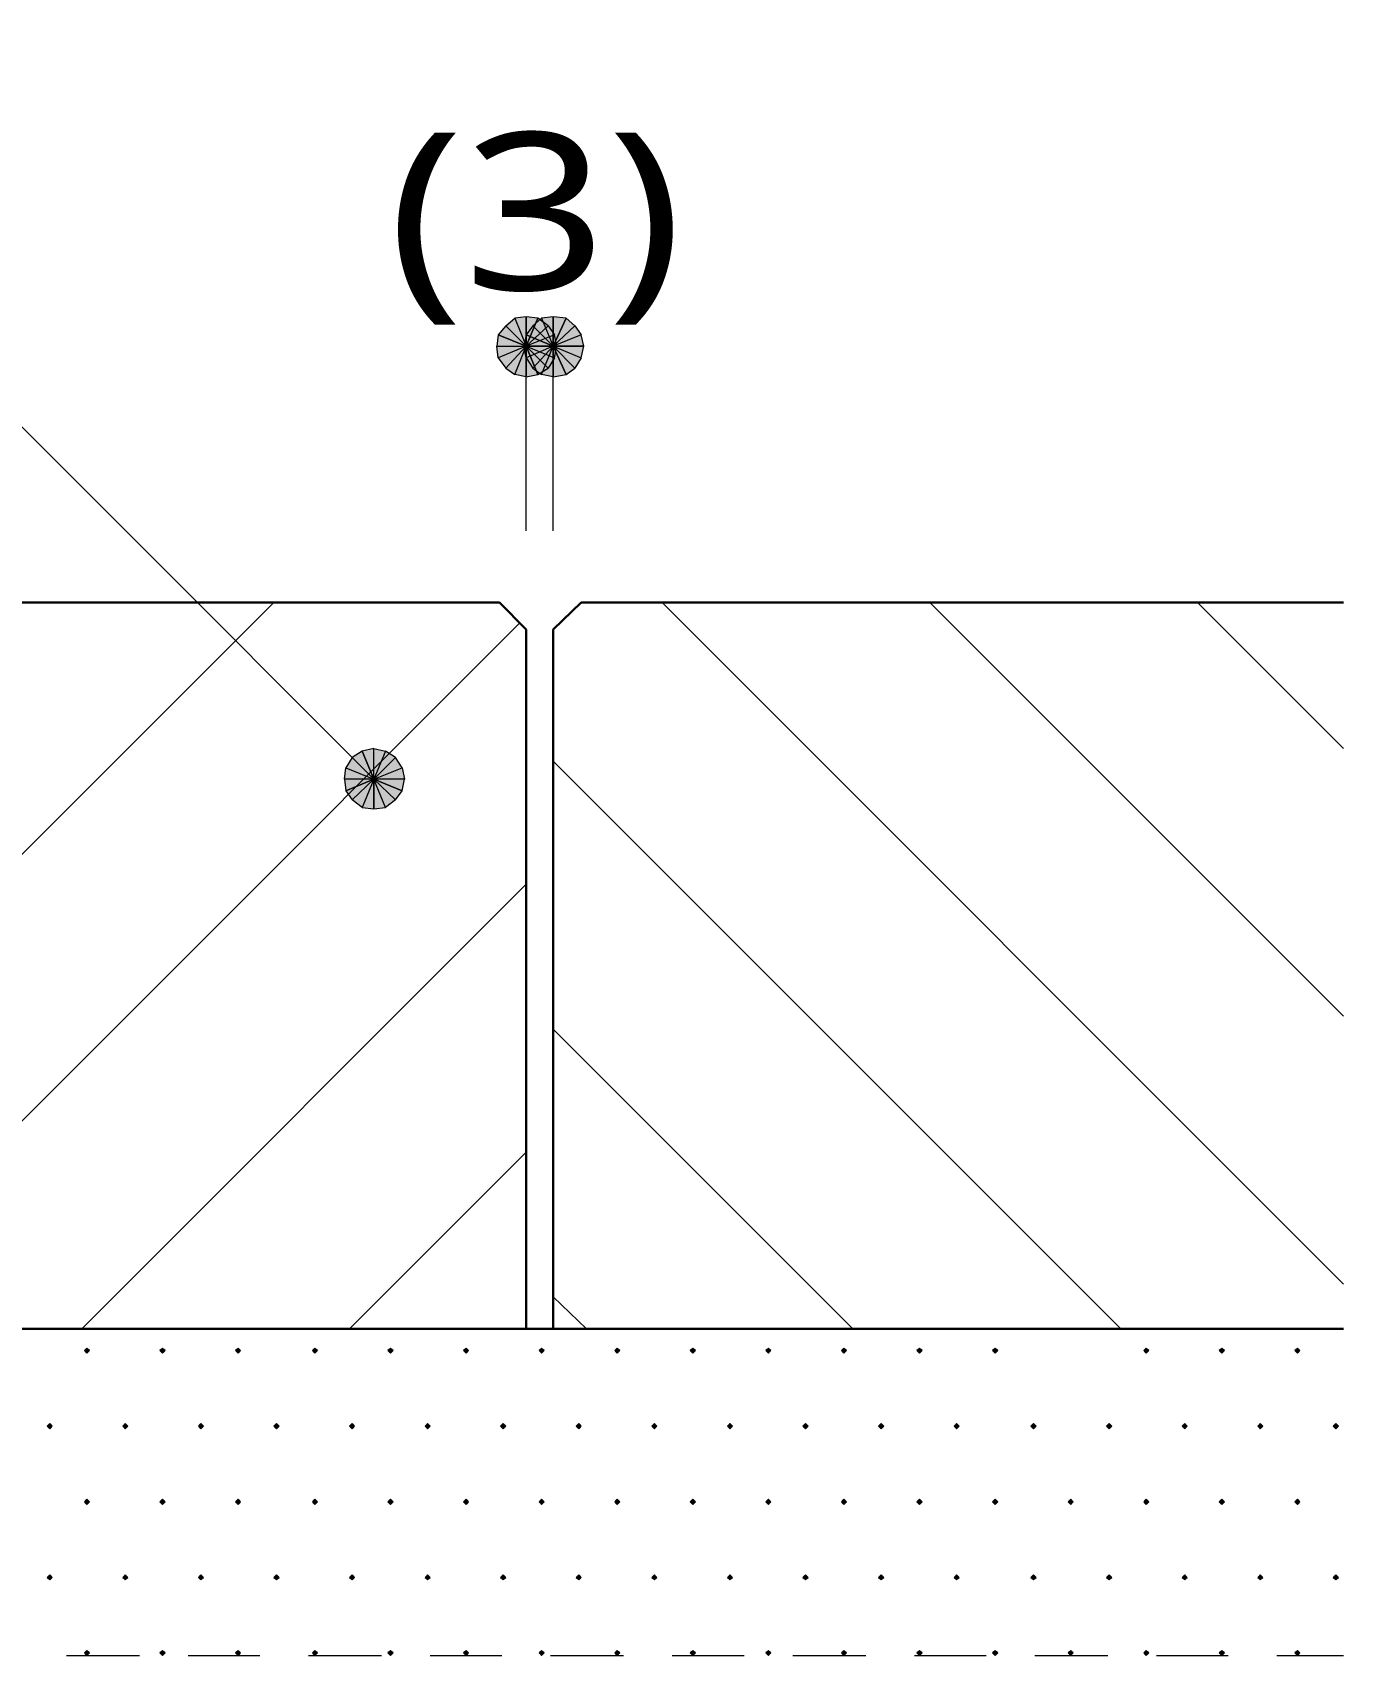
# Model space of a CAD drawing. Header units: millimetres. Extents: x 0 to 420, y 0 to 297.
# Drawn here: x 183.02 to 204.68, y 222.44 to 249.26 of the extents above; entities that cross this region are included whole.
import ezdxf
from ezdxf.enums import TextEntityAlignment as Align

# ---------------------------------------------------------------- set-up
doc = ezdxf.new("R2010")
doc.units = ezdxf.units.MM
doc.styles.add('kst32b', font='NotoSansJP-Variable.ttf')

msp = doc.modelspace()

# ---------------------------------------------------------------- hatches: boundary and pattern name
h = msp.add_hatch(color=7)
h.paths.add_polyline_path([(191.177, 244.56), (190.987, 244.538), (191.177, 244.073), (191.177, 244.56)])
h.paths.add_polyline_path([(190.987, 244.538), (191.177, 244.073), (190.839, 244.412), (190.987, 244.538)])
h.paths.add_polyline_path([(191.177, 244.073), (190.839, 244.412), (190.712, 244.263), (191.177, 244.073)])
h = msp.add_hatch(color=7)
h.paths.add_polyline_path([(191.622, 244.56), (191.431, 244.538), (191.622, 244.073), (191.622, 244.56)])
h.paths.add_polyline_path([(191.431, 244.538), (191.622, 244.073), (191.283, 244.412), (191.431, 244.538)])
h.paths.add_polyline_path([(191.622, 244.073), (191.283, 244.412), (191.177, 244.263), (191.622, 244.073)])
for points in [[(191.368, 244.538), (191.177, 244.56), (191.177, 244.073), (191.368, 244.538)], [(191.834, 244.538), (191.622, 244.56), (191.622, 244.073), (191.834, 244.538)], [(188.468, 237.384), (188.299, 237.278), (188.659, 236.918), (188.468, 237.384)], [(183.917, 227.521), (183.896, 227.499), (183.875, 227.478), (183.896, 227.457), (183.917, 227.436), (183.938, 227.457), (183.96, 227.478), (183.938, 227.499), (183.917, 227.521)], [(185.166, 227.521), (185.145, 227.499), (185.124, 227.478), (185.145, 227.457), (185.166, 227.436), (185.187, 227.457), (185.208, 227.478), (185.187, 227.499), (185.166, 227.521)], [(186.415, 227.521), (186.394, 227.499), (186.372, 227.478), (186.394, 227.457), (186.415, 227.436), (186.436, 227.457), (186.457, 227.478), (186.436, 227.499), (186.415, 227.521)], [(187.685, 227.521), (187.664, 227.499), (187.643, 227.478), (187.664, 227.457), (187.685, 227.436), (187.706, 227.457), (187.727, 227.478), (187.706, 227.499), (187.685, 227.521)], [(188.934, 227.521), (188.912, 227.499), (188.891, 227.478), (188.912, 227.457), (188.934, 227.436), (188.955, 227.457), (188.976, 227.478), (188.955, 227.499), (188.934, 227.521)], [(190.183, 227.521), (190.161, 227.499), (190.14, 227.478), (190.161, 227.457), (190.183, 227.436), (190.204, 227.457), (190.225, 227.478), (190.204, 227.499), (190.183, 227.521)], [(191.431, 227.521), (191.41, 227.499), (191.389, 227.478), (191.41, 227.457), (191.431, 227.436), (191.453, 227.457), (191.474, 227.478), (191.453, 227.499), (191.431, 227.521)], [(192.68, 227.521), (192.659, 227.499), (192.638, 227.478), (192.659, 227.457), (192.68, 227.436), (192.701, 227.457), (192.722, 227.478), (192.701, 227.499), (192.68, 227.521)], [(193.929, 227.521), (193.908, 227.499), (193.887, 227.478), (193.908, 227.457), (193.929, 227.436), (193.95, 227.457), (193.971, 227.478), (193.95, 227.499), (193.929, 227.521)], [(195.178, 227.521), (195.157, 227.499), (195.136, 227.478), (195.157, 227.457), (195.178, 227.436), (195.199, 227.457), (195.22, 227.478), (195.199, 227.499), (195.178, 227.521)], [(196.427, 227.521), (196.405, 227.499), (196.384, 227.478), (196.405, 227.457), (196.427, 227.436), (196.448, 227.457), (196.469, 227.478), (196.448, 227.499), (196.427, 227.521)], [(197.676, 227.521), (197.654, 227.499), (197.633, 227.478), (197.654, 227.457), (197.676, 227.436), (197.697, 227.457), (197.718, 227.478), (197.697, 227.499), (197.676, 227.521)], [(198.924, 227.521), (198.903, 227.499), (198.882, 227.478), (198.903, 227.457), (198.924, 227.436), (198.946, 227.457), (198.967, 227.478), (198.946, 227.499), (198.924, 227.521)], [(201.422, 227.521), (201.401, 227.499), (201.38, 227.478), (201.401, 227.457), (201.422, 227.436), (201.443, 227.457), (201.464, 227.478), (201.443, 227.499), (201.422, 227.521)], [(202.671, 227.521), (202.65, 227.499), (202.629, 227.478), (202.65, 227.457), (202.671, 227.436), (202.692, 227.457), (202.713, 227.478), (202.692, 227.499), (202.671, 227.521)], [(203.92, 227.521), (203.899, 227.499), (203.877, 227.478), (203.899, 227.457), (203.92, 227.436), (203.941, 227.457), (203.962, 227.478), (203.941, 227.499), (203.92, 227.521)], [(183.303, 226.272), (183.282, 226.25), (183.261, 226.229), (183.282, 226.208), (183.303, 226.187), (183.325, 226.208), (183.346, 226.229), (183.325, 226.25), (183.303, 226.272)], [(184.552, 226.272), (184.531, 226.25), (184.51, 226.229), (184.531, 226.208), (184.552, 226.187), (184.573, 226.208), (184.595, 226.229), (184.573, 226.25), (184.552, 226.272)], [(185.801, 226.272), (185.78, 226.25), (185.759, 226.229), (185.78, 226.208), (185.801, 226.187), (185.822, 226.208), (185.843, 226.229), (185.822, 226.25), (185.801, 226.272)], [(187.05, 226.272), (187.029, 226.25), (187.008, 226.229), (187.029, 226.208), (187.05, 226.187), (187.071, 226.208), (187.092, 226.229), (187.071, 226.25), (187.05, 226.272)], [(188.299, 226.272), (188.278, 226.25), (188.256, 226.229), (188.278, 226.208), (188.299, 226.187), (188.32, 226.208), (188.341, 226.229), (188.32, 226.25), (188.299, 226.272)], [(189.547, 226.272), (189.526, 226.25), (189.505, 226.229), (189.526, 226.208), (189.547, 226.187), (189.569, 226.208), (189.59, 226.229), (189.569, 226.25), (189.547, 226.272)], [(190.796, 226.272), (190.775, 226.25), (190.754, 226.229), (190.775, 226.208), (190.796, 226.187), (190.818, 226.208), (190.839, 226.229), (190.818, 226.25), (190.796, 226.272)], [(192.045, 226.272), (192.024, 226.25), (192.003, 226.229), (192.024, 226.208), (192.045, 226.187), (192.066, 226.208), (192.087, 226.229), (192.066, 226.25), (192.045, 226.272)], [(193.294, 226.272), (193.273, 226.25), (193.252, 226.229), (193.273, 226.208), (193.294, 226.187), (193.315, 226.208), (193.336, 226.229), (193.315, 226.25), (193.294, 226.272)], [(194.543, 226.272), (194.522, 226.25), (194.501, 226.229), (194.522, 226.208), (194.543, 226.187), (194.564, 226.208), (194.585, 226.229), (194.564, 226.25), (194.543, 226.272)], [(195.792, 226.272), (195.771, 226.25), (195.749, 226.229), (195.771, 226.208), (195.792, 226.187), (195.813, 226.208), (195.834, 226.229), (195.813, 226.25), (195.792, 226.272)], [(197.041, 226.272), (197.019, 226.25), (196.998, 226.229), (197.019, 226.208), (197.041, 226.187), (197.062, 226.208), (197.083, 226.229), (197.062, 226.25), (197.041, 226.272)], [(198.289, 226.272), (198.268, 226.25), (198.247, 226.229), (198.268, 226.208), (198.289, 226.187), (198.311, 226.208), (198.332, 226.229), (198.311, 226.25), (198.289, 226.272)], [(199.559, 226.272), (199.538, 226.25), (199.517, 226.229), (199.538, 226.208), (199.559, 226.187), (199.58, 226.208), (199.602, 226.229), (199.58, 226.25), (199.559, 226.272)], [(200.808, 226.272), (200.787, 226.25), (200.766, 226.229), (200.787, 226.208), (200.808, 226.187), (200.829, 226.208), (200.851, 226.229), (200.829, 226.25), (200.808, 226.272)], [(202.057, 226.272), (202.036, 226.25), (202.015, 226.229), (202.036, 226.208), (202.057, 226.187), (202.078, 226.208), (202.099, 226.229), (202.078, 226.25), (202.057, 226.272)], [(203.306, 226.272), (203.285, 226.25), (203.263, 226.229), (203.285, 226.208), (203.306, 226.187), (203.327, 226.208), (203.348, 226.229), (203.327, 226.25), (203.306, 226.272)], [(204.555, 226.272), (204.534, 226.25), (204.512, 226.229), (204.534, 226.208), (204.555, 226.187), (204.576, 226.208), (204.597, 226.229), (204.576, 226.25), (204.555, 226.272)], [(183.917, 225.023), (183.896, 225.002), (183.875, 224.98), (183.896, 224.959), (183.917, 224.938), (183.938, 224.959), (183.96, 224.98), (183.938, 225.002), (183.917, 225.023)], [(185.166, 225.023), (185.145, 225.002), (185.124, 224.98), (185.145, 224.959), (185.166, 224.938), (185.187, 224.959), (185.208, 224.98), (185.187, 225.002), (185.166, 225.023)], [(186.415, 225.023), (186.394, 225.002), (186.372, 224.98), (186.394, 224.959), (186.415, 224.938), (186.436, 224.959), (186.457, 224.98), (186.436, 225.002), (186.415, 225.023)], [(187.685, 225.023), (187.664, 225.002), (187.643, 224.98), (187.664, 224.959), (187.685, 224.938), (187.706, 224.959), (187.727, 224.98), (187.706, 225.002), (187.685, 225.023)], [(188.934, 225.023), (188.912, 225.002), (188.891, 224.98), (188.912, 224.959), (188.934, 224.938), (188.955, 224.959), (188.976, 224.98), (188.955, 225.002), (188.934, 225.023)], [(190.183, 225.023), (190.161, 225.002), (190.14, 224.98), (190.161, 224.959), (190.183, 224.938), (190.204, 224.959), (190.225, 224.98), (190.204, 225.002), (190.183, 225.023)], [(191.431, 225.023), (191.41, 225.002), (191.389, 224.98), (191.41, 224.959), (191.431, 224.938), (191.453, 224.959), (191.474, 224.98), (191.453, 225.002), (191.431, 225.023)], [(192.68, 225.023), (192.659, 225.002), (192.638, 224.98), (192.659, 224.959), (192.68, 224.938), (192.701, 224.959), (192.722, 224.98), (192.701, 225.002), (192.68, 225.023)], [(193.929, 225.023), (193.908, 225.002), (193.887, 224.98), (193.908, 224.959), (193.929, 224.938), (193.95, 224.959), (193.971, 224.98), (193.95, 225.002), (193.929, 225.023)], [(195.178, 225.023), (195.157, 225.002), (195.136, 224.98), (195.157, 224.959), (195.178, 224.938), (195.199, 224.959), (195.22, 224.98), (195.199, 225.002), (195.178, 225.023)], [(196.427, 225.023), (196.405, 225.002), (196.384, 224.98), (196.405, 224.959), (196.427, 224.938), (196.448, 224.959), (196.469, 224.98), (196.448, 225.002), (196.427, 225.023)], [(197.676, 225.023), (197.654, 225.002), (197.633, 224.98), (197.654, 224.959), (197.676, 224.938), (197.697, 224.959), (197.718, 224.98), (197.697, 225.002), (197.676, 225.023)], [(198.924, 225.023), (198.903, 225.002), (198.882, 224.98), (198.903, 224.959), (198.924, 224.938), (198.946, 224.959), (198.967, 224.98), (198.946, 225.002), (198.924, 225.023)], [(200.173, 225.023), (200.152, 225.002), (200.131, 224.98), (200.152, 224.959), (200.173, 224.938), (200.194, 224.959), (200.216, 224.98), (200.194, 225.002), (200.173, 225.023)], [(201.422, 225.023), (201.401, 225.002), (201.38, 224.98), (201.401, 224.959), (201.422, 224.938), (201.443, 224.959), (201.464, 224.98), (201.443, 225.002), (201.422, 225.023)], [(202.671, 225.023), (202.65, 225.002), (202.629, 224.98), (202.65, 224.959), (202.671, 224.938), (202.692, 224.959), (202.713, 224.98), (202.692, 225.002), (202.671, 225.023)], [(203.92, 225.023), (203.899, 225.002), (203.877, 224.98), (203.899, 224.959), (203.92, 224.938), (203.941, 224.959), (203.962, 224.98), (203.941, 225.002), (203.92, 225.023)], [(183.303, 223.774), (183.282, 223.753), (183.261, 223.732), (183.282, 223.711), (183.303, 223.689), (183.325, 223.711), (183.346, 223.732), (183.325, 223.753), (183.303, 223.774)], [(184.552, 223.774), (184.531, 223.753), (184.51, 223.732), (184.531, 223.711), (184.552, 223.689), (184.573, 223.711), (184.595, 223.732), (184.573, 223.753), (184.552, 223.774)], [(185.801, 223.774), (185.78, 223.753), (185.759, 223.732), (185.78, 223.711), (185.801, 223.689), (185.822, 223.711), (185.843, 223.732), (185.822, 223.753), (185.801, 223.774)], [(187.05, 223.774), (187.029, 223.753), (187.008, 223.732), (187.029, 223.711), (187.05, 223.689), (187.071, 223.711), (187.092, 223.732), (187.071, 223.753), (187.05, 223.774)], [(188.299, 223.774), (188.278, 223.753), (188.256, 223.732), (188.278, 223.711), (188.299, 223.689), (188.32, 223.711), (188.341, 223.732), (188.32, 223.753), (188.299, 223.774)], [(189.547, 223.774), (189.526, 223.753), (189.505, 223.732), (189.526, 223.711), (189.547, 223.689), (189.569, 223.711), (189.59, 223.732), (189.569, 223.753), (189.547, 223.774)], [(190.796, 223.774), (190.775, 223.753), (190.754, 223.732), (190.775, 223.711), (190.796, 223.689), (190.818, 223.711), (190.839, 223.732), (190.818, 223.753), (190.796, 223.774)], [(192.045, 223.774), (192.024, 223.753), (192.003, 223.732), (192.024, 223.711), (192.045, 223.689), (192.066, 223.711), (192.087, 223.732), (192.066, 223.753), (192.045, 223.774)], [(193.294, 223.774), (193.273, 223.753), (193.252, 223.732), (193.273, 223.711), (193.294, 223.689), (193.315, 223.711), (193.336, 223.732), (193.315, 223.753), (193.294, 223.774)], [(194.543, 223.774), (194.522, 223.753), (194.501, 223.732), (194.522, 223.711), (194.543, 223.689), (194.564, 223.711), (194.585, 223.732), (194.564, 223.753), (194.543, 223.774)], [(195.792, 223.774), (195.771, 223.753), (195.749, 223.732), (195.771, 223.711), (195.792, 223.689), (195.813, 223.711), (195.834, 223.732), (195.813, 223.753), (195.792, 223.774)], [(197.041, 223.774), (197.019, 223.753), (196.998, 223.732), (197.019, 223.711), (197.041, 223.689), (197.062, 223.711), (197.083, 223.732), (197.062, 223.753), (197.041, 223.774)], [(198.289, 223.774), (198.268, 223.753), (198.247, 223.732), (198.268, 223.711), (198.289, 223.689), (198.311, 223.711), (198.332, 223.732), (198.311, 223.753), (198.289, 223.774)], [(199.559, 223.774), (199.538, 223.753), (199.517, 223.732), (199.538, 223.711), (199.559, 223.689), (199.58, 223.711), (199.602, 223.732), (199.58, 223.753), (199.559, 223.774)], [(200.808, 223.774), (200.787, 223.753), (200.766, 223.732), (200.787, 223.711), (200.808, 223.689), (200.829, 223.711), (200.851, 223.732), (200.829, 223.753), (200.808, 223.774)], [(202.057, 223.774), (202.036, 223.753), (202.015, 223.732), (202.036, 223.711), (202.057, 223.689), (202.078, 223.711), (202.099, 223.732), (202.078, 223.753), (202.057, 223.774)], [(203.306, 223.774), (203.285, 223.753), (203.263, 223.732), (203.285, 223.711), (203.306, 223.689), (203.327, 223.711), (203.348, 223.732), (203.327, 223.753), (203.306, 223.774)], [(204.555, 223.774), (204.534, 223.753), (204.512, 223.732), (204.534, 223.711), (204.555, 223.689), (204.576, 223.711), (204.597, 223.732), (204.576, 223.753), (204.555, 223.774)], [(183.917, 222.525), (183.896, 222.504), (183.875, 222.483), (183.896, 222.462), (183.917, 222.44), (183.938, 222.462), (183.96, 222.483), (183.938, 222.504), (183.917, 222.525)], [(185.166, 222.525), (185.145, 222.504), (185.124, 222.483), (185.145, 222.462), (185.166, 222.44), (185.187, 222.462), (185.208, 222.483), (185.187, 222.504), (185.166, 222.525)], [(186.415, 222.525), (186.394, 222.504), (186.372, 222.483), (186.394, 222.462), (186.415, 222.44), (186.436, 222.462), (186.457, 222.483), (186.436, 222.504), (186.415, 222.525)], [(187.685, 222.525), (187.664, 222.504), (187.643, 222.483), (187.664, 222.462), (187.685, 222.44), (187.706, 222.462), (187.727, 222.483), (187.706, 222.504), (187.685, 222.525)], [(188.934, 222.525), (188.912, 222.504), (188.891, 222.483), (188.912, 222.462), (188.934, 222.44), (188.955, 222.462), (188.976, 222.483), (188.955, 222.504), (188.934, 222.525)], [(190.183, 222.525), (190.161, 222.504), (190.14, 222.483), (190.161, 222.462), (190.183, 222.44), (190.204, 222.462), (190.225, 222.483), (190.204, 222.504), (190.183, 222.525)], [(191.431, 222.525), (191.41, 222.504), (191.389, 222.483), (191.41, 222.462), (191.431, 222.44), (191.453, 222.462), (191.474, 222.483), (191.453, 222.504), (191.431, 222.525)], [(192.68, 222.525), (192.659, 222.504), (192.638, 222.483), (192.659, 222.462), (192.68, 222.44), (192.701, 222.462), (192.722, 222.483), (192.701, 222.504), (192.68, 222.525)], [(193.929, 222.525), (193.908, 222.504), (193.887, 222.483), (193.908, 222.462), (193.929, 222.44), (193.95, 222.462), (193.971, 222.483), (193.95, 222.504), (193.929, 222.525)], [(195.178, 222.525), (195.157, 222.504), (195.136, 222.483), (195.157, 222.462), (195.178, 222.44), (195.199, 222.462), (195.22, 222.483), (195.199, 222.504), (195.178, 222.525)], [(196.427, 222.525), (196.405, 222.504), (196.384, 222.483), (196.405, 222.462), (196.427, 222.44), (196.448, 222.462), (196.469, 222.483), (196.448, 222.504), (196.427, 222.525)], [(197.676, 222.525), (197.654, 222.504), (197.633, 222.483), (197.654, 222.462), (197.676, 222.44), (197.697, 222.462), (197.718, 222.483), (197.697, 222.504), (197.676, 222.525)], [(198.924, 222.525), (198.903, 222.504), (198.882, 222.483), (198.903, 222.462), (198.924, 222.44), (198.946, 222.462), (198.967, 222.483), (198.946, 222.504), (198.924, 222.525)], [(200.173, 222.525), (200.152, 222.504), (200.131, 222.483), (200.152, 222.462), (200.173, 222.44), (200.194, 222.462), (200.216, 222.483), (200.194, 222.504), (200.173, 222.525)], [(201.422, 222.525), (201.401, 222.504), (201.38, 222.483), (201.401, 222.462), (201.422, 222.44), (201.443, 222.462), (201.464, 222.483), (201.443, 222.504), (201.422, 222.525)], [(202.671, 222.525), (202.65, 222.504), (202.629, 222.483), (202.65, 222.462), (202.671, 222.44), (202.692, 222.462), (202.713, 222.483), (202.692, 222.504), (202.671, 222.525)], [(203.92, 222.525), (203.899, 222.504), (203.877, 222.483), (203.899, 222.462), (203.92, 222.44), (203.941, 222.462), (203.962, 222.483), (203.941, 222.504), (203.92, 222.525)]]:
    msp.add_hatch(color=7).paths.add_polyline_path(points)
h = msp.add_hatch(color=7)
h.paths.add_polyline_path([(191.685, 244.073), (191.643, 244.263), (191.177, 244.073), (191.685, 244.073)])
h.paths.add_polyline_path([(191.643, 244.263), (191.177, 244.073), (191.537, 244.412), (191.643, 244.263)])
h.paths.add_polyline_path([(191.177, 244.073), (191.537, 244.412), (191.368, 244.538), (191.177, 244.073)])
h = msp.add_hatch(color=7)
h.paths.add_polyline_path([(192.13, 244.073), (192.087, 244.263), (191.622, 244.073), (192.13, 244.073)])
h.paths.add_polyline_path([(192.087, 244.263), (191.622, 244.073), (191.982, 244.412), (192.087, 244.263)])
h.paths.add_polyline_path([(191.622, 244.073), (191.982, 244.412), (191.834, 244.538), (191.622, 244.073)])
h = msp.add_hatch(color=7)
h.paths.add_polyline_path([(190.712, 244.263), (190.691, 244.073), (191.177, 244.073), (190.712, 244.263)])
h.paths.add_polyline_path([(190.691, 244.073), (191.177, 244.073), (190.712, 243.882), (190.691, 244.073)])
h.paths.add_polyline_path([(191.177, 244.073), (190.712, 243.882), (190.839, 243.713), (191.177, 244.073)])
h = msp.add_hatch(color=7)
h.paths.add_polyline_path([(190.839, 243.713), (190.987, 243.607), (191.177, 244.073), (190.839, 243.713)])
h.paths.add_polyline_path([(190.987, 243.607), (191.177, 244.073), (191.177, 243.565), (190.987, 243.607)])
h.paths.add_polyline_path([(191.177, 244.073), (191.177, 243.565), (191.368, 243.607), (191.177, 244.073)])
h = msp.add_hatch(color=7)
h.paths.add_polyline_path([(191.177, 244.263), (191.135, 244.073), (191.622, 244.073), (191.177, 244.263)])
h.paths.add_polyline_path([(191.135, 244.073), (191.622, 244.073), (191.177, 243.882), (191.135, 244.073)])
h.paths.add_polyline_path([(191.622, 244.073), (191.177, 243.882), (191.283, 243.713), (191.622, 244.073)])
h = msp.add_hatch(color=7)
h.paths.add_polyline_path([(191.368, 243.607), (191.537, 243.713), (191.177, 244.073), (191.368, 243.607)])
h.paths.add_polyline_path([(191.537, 243.713), (191.177, 244.073), (191.643, 243.882), (191.537, 243.713)])
h.paths.add_polyline_path([(191.177, 244.073), (191.643, 243.882), (191.685, 244.073), (191.177, 244.073)])
h = msp.add_hatch(color=7)
h.paths.add_polyline_path([(191.283, 243.713), (191.431, 243.607), (191.622, 244.073), (191.283, 243.713)])
h.paths.add_polyline_path([(191.431, 243.607), (191.622, 244.073), (191.622, 243.565), (191.431, 243.607)])
h.paths.add_polyline_path([(191.622, 244.073), (191.622, 243.565), (191.834, 243.607), (191.622, 244.073)])
h = msp.add_hatch(color=7)
h.paths.add_polyline_path([(191.834, 243.607), (191.982, 243.713), (191.622, 244.073), (191.834, 243.607)])
h.paths.add_polyline_path([(191.982, 243.713), (191.622, 244.073), (192.087, 243.882), (191.982, 243.713)])
h.paths.add_polyline_path([(191.622, 244.073), (192.087, 243.882), (192.13, 244.073), (191.622, 244.073)])
h = msp.add_hatch(color=7)
h.paths.add_polyline_path([(189.018, 237.278), (188.849, 237.384), (188.659, 236.918), (189.018, 237.278)])
h.paths.add_polyline_path([(188.849, 237.384), (188.659, 236.918), (188.659, 237.426), (188.849, 237.384)])
h.paths.add_polyline_path([(188.659, 236.918), (188.659, 237.426), (188.468, 237.384), (188.659, 236.918)])
h = msp.add_hatch(color=7)
h.paths.add_polyline_path([(188.299, 237.278), (188.193, 237.109), (188.659, 236.918), (188.299, 237.278)])
h.paths.add_polyline_path([(188.193, 237.109), (188.659, 236.918), (188.172, 236.918), (188.193, 237.109)])
h.paths.add_polyline_path([(188.659, 236.918), (188.172, 236.918), (188.193, 236.728), (188.659, 236.918)])
h = msp.add_hatch(color=7)
h.paths.add_polyline_path([(189.124, 236.728), (189.167, 236.918), (188.659, 236.918), (189.124, 236.728)])
h.paths.add_polyline_path([(189.167, 236.918), (188.659, 236.918), (189.124, 237.109), (189.167, 236.918)])
h.paths.add_polyline_path([(188.659, 236.918), (189.124, 237.109), (189.018, 237.278), (188.659, 236.918)])
h = msp.add_hatch(color=7)
h.paths.add_polyline_path([(188.193, 236.728), (188.299, 236.58), (188.659, 236.918), (188.193, 236.728)])
h.paths.add_polyline_path([(188.299, 236.58), (188.659, 236.918), (188.468, 236.453), (188.299, 236.58)])
h.paths.add_polyline_path([(188.659, 236.918), (188.468, 236.453), (188.659, 236.432), (188.659, 236.918)])
h = msp.add_hatch(color=7)
h.paths.add_polyline_path([(188.659, 236.432), (188.849, 236.453), (188.659, 236.918), (188.659, 236.432)])
h.paths.add_polyline_path([(188.849, 236.453), (188.659, 236.918), (189.018, 236.58), (188.849, 236.453)])
h.paths.add_polyline_path([(188.659, 236.918), (189.018, 236.58), (189.124, 236.728), (188.659, 236.918)])

# ---------------------------------------------------------------- linework, layer by layer
at = {"lineweight": 13}
for points in [[(188.659, 236.918), (172.551, 253.047)], [(191.177, 241.025), (191.177, 244.073)], [(191.177, 244.073), (191.622, 244.073)], [(191.622, 241.025), (191.622, 244.073)], [(175.006, 227.838), (187.008, 239.839)], [(204.682, 228.579), (193.421, 239.839)], [(204.682, 233.003), (197.845, 239.839)], [(204.682, 237.426), (202.269, 239.839)], [(179.409, 227.838), (191.071, 239.501)], [(200.999, 227.838), (191.622, 237.215)], [(183.833, 227.838), (191.177, 235.183)], [(196.575, 227.838), (191.622, 232.791)], [(188.256, 227.838), (191.177, 230.759)], [(192.172, 227.838), (191.622, 228.367)], [(183.579, 222.44), (184.785, 222.44)], [(185.589, 222.44), (186.775, 222.44)], [(187.579, 222.44), (188.786, 222.44)], [(189.59, 222.44), (190.775, 222.44)], [(191.579, 222.44), (192.786, 222.44)], [(193.59, 222.44), (194.776, 222.44)], [(195.58, 222.44), (196.787, 222.44)], [(197.591, 222.44), (198.776, 222.44)], [(199.58, 222.44), (200.787, 222.44)], [(201.591, 222.44), (202.777, 222.44)], [(203.581, 222.44), (204.682, 222.44)]]:
    msp.add_lwpolyline(points, dxfattribs=at)
at = {"lineweight": 0}
for points in [[(191.177, 244.073), (190.839, 244.412), (190.712, 244.263)], [(190.987, 244.538), (191.177, 244.073), (190.839, 244.412)], [(191.177, 244.56), (190.987, 244.538), (191.177, 244.073)], [(191.368, 244.538), (191.177, 244.56), (191.177, 244.073)], [(191.177, 244.073), (191.537, 244.412), (191.368, 244.538)], [(191.622, 244.073), (191.283, 244.412), (191.177, 244.263)], [(191.643, 244.263), (191.177, 244.073), (191.537, 244.412)], [(191.431, 244.538), (191.622, 244.073), (191.283, 244.412)], [(191.622, 244.56), (191.431, 244.538), (191.622, 244.073)], [(191.834, 244.538), (191.622, 244.56), (191.622, 244.073)], [(191.622, 244.073), (191.982, 244.412), (191.834, 244.538)], [(192.087, 244.263), (191.622, 244.073), (191.982, 244.412)], [(190.712, 244.263), (190.691, 244.073), (191.177, 244.073)], [(190.691, 244.073), (191.177, 244.073), (190.712, 243.882)], [(191.177, 244.073), (190.712, 243.882), (190.839, 243.713)], [(190.839, 243.713), (190.987, 243.607), (191.177, 244.073)], [(190.987, 243.607), (191.177, 244.073), (191.177, 243.565)], [(191.177, 244.263), (191.135, 244.073), (191.622, 244.073)], [(191.135, 244.073), (191.622, 244.073), (191.177, 243.882)], [(191.685, 244.073), (191.643, 244.263), (191.177, 244.073)], [(191.622, 244.073), (191.177, 243.882), (191.283, 243.713)], [(191.177, 244.073), (191.177, 243.565), (191.368, 243.607)], [(191.368, 243.607), (191.537, 243.713), (191.177, 244.073)], [(191.537, 243.713), (191.177, 244.073), (191.643, 243.882)], [(191.177, 244.073), (191.643, 243.882), (191.685, 244.073)], [(191.283, 243.713), (191.431, 243.607), (191.622, 244.073)], [(191.431, 243.607), (191.622, 244.073), (191.622, 243.565)], [(192.13, 244.073), (192.087, 244.263), (191.622, 244.073)], [(191.622, 244.073), (191.622, 243.565), (191.834, 243.607)], [(191.834, 243.607), (191.982, 243.713), (191.622, 244.073)], [(191.982, 243.713), (191.622, 244.073), (192.087, 243.882)], [(191.622, 244.073), (192.087, 243.882), (192.13, 244.073)], [(188.468, 237.384), (188.299, 237.278), (188.659, 236.918)], [(188.659, 236.918), (188.659, 237.426), (188.468, 237.384)], [(188.849, 237.384), (188.659, 236.918), (188.659, 237.426)], [(189.018, 237.278), (188.849, 237.384), (188.659, 236.918)], [(188.193, 237.109), (188.659, 236.918), (188.172, 236.918)], [(188.299, 237.278), (188.193, 237.109), (188.659, 236.918)], [(188.659, 236.918), (189.124, 237.109), (189.018, 237.278)], [(189.167, 236.918), (188.659, 236.918), (189.124, 237.109)], [(188.659, 236.918), (188.172, 236.918), (188.193, 236.728)], [(188.193, 236.728), (188.299, 236.58), (188.659, 236.918)], [(188.299, 236.58), (188.659, 236.918), (188.468, 236.453)], [(188.659, 236.918), (188.468, 236.453), (188.659, 236.432)], [(188.659, 236.432), (188.849, 236.453), (188.659, 236.918)], [(188.849, 236.453), (188.659, 236.918), (189.018, 236.58)], [(188.659, 236.918), (189.018, 236.58), (189.124, 236.728)], [(189.124, 236.728), (189.167, 236.918), (188.659, 236.918)], [(183.917, 227.521), (183.896, 227.499), (183.875, 227.478), (183.896, 227.457), (183.917, 227.436), (183.938, 227.457), (183.96, 227.478), (183.938, 227.499)], [(185.166, 227.521), (185.145, 227.499), (185.124, 227.478), (185.145, 227.457), (185.166, 227.436), (185.187, 227.457), (185.208, 227.478), (185.187, 227.499)], [(186.415, 227.521), (186.394, 227.499), (186.372, 227.478), (186.394, 227.457), (186.415, 227.436), (186.436, 227.457), (186.457, 227.478), (186.436, 227.499)], [(187.685, 227.521), (187.664, 227.499), (187.643, 227.478), (187.664, 227.457), (187.685, 227.436), (187.706, 227.457), (187.727, 227.478), (187.706, 227.499)], [(188.934, 227.521), (188.912, 227.499), (188.891, 227.478), (188.912, 227.457), (188.934, 227.436), (188.955, 227.457), (188.976, 227.478), (188.955, 227.499)], [(190.183, 227.521), (190.161, 227.499), (190.14, 227.478), (190.161, 227.457), (190.183, 227.436), (190.204, 227.457), (190.225, 227.478), (190.204, 227.499)], [(191.431, 227.521), (191.41, 227.499), (191.389, 227.478), (191.41, 227.457), (191.431, 227.436), (191.453, 227.457), (191.474, 227.478), (191.453, 227.499)], [(192.68, 227.521), (192.659, 227.499), (192.638, 227.478), (192.659, 227.457), (192.68, 227.436), (192.701, 227.457), (192.722, 227.478), (192.701, 227.499)], [(193.929, 227.521), (193.908, 227.499), (193.887, 227.478), (193.908, 227.457), (193.929, 227.436), (193.95, 227.457), (193.971, 227.478), (193.95, 227.499)], [(195.178, 227.521), (195.157, 227.499), (195.136, 227.478), (195.157, 227.457), (195.178, 227.436), (195.199, 227.457), (195.22, 227.478), (195.199, 227.499)], [(196.427, 227.521), (196.405, 227.499), (196.384, 227.478), (196.405, 227.457), (196.427, 227.436), (196.448, 227.457), (196.469, 227.478), (196.448, 227.499)], [(197.676, 227.521), (197.654, 227.499), (197.633, 227.478), (197.654, 227.457), (197.676, 227.436), (197.697, 227.457), (197.718, 227.478), (197.697, 227.499)], [(198.924, 227.521), (198.903, 227.499), (198.882, 227.478), (198.903, 227.457), (198.924, 227.436), (198.946, 227.457), (198.967, 227.478), (198.946, 227.499)], [(201.422, 227.521), (201.401, 227.499), (201.38, 227.478), (201.401, 227.457), (201.422, 227.436), (201.443, 227.457), (201.464, 227.478), (201.443, 227.499)], [(202.671, 227.521), (202.65, 227.499), (202.629, 227.478), (202.65, 227.457), (202.671, 227.436), (202.692, 227.457), (202.713, 227.478), (202.692, 227.499)], [(203.92, 227.521), (203.899, 227.499), (203.877, 227.478), (203.899, 227.457), (203.92, 227.436), (203.941, 227.457), (203.962, 227.478), (203.941, 227.499)], [(183.303, 226.272), (183.282, 226.25), (183.261, 226.229), (183.282, 226.208), (183.303, 226.187), (183.325, 226.208), (183.346, 226.229), (183.325, 226.25)], [(184.552, 226.272), (184.531, 226.25), (184.51, 226.229), (184.531, 226.208), (184.552, 226.187), (184.573, 226.208), (184.595, 226.229), (184.573, 226.25)], [(185.801, 226.272), (185.78, 226.25), (185.759, 226.229), (185.78, 226.208), (185.801, 226.187), (185.822, 226.208), (185.843, 226.229), (185.822, 226.25)], [(187.05, 226.272), (187.029, 226.25), (187.008, 226.229), (187.029, 226.208), (187.05, 226.187), (187.071, 226.208), (187.092, 226.229), (187.071, 226.25)], [(188.299, 226.272), (188.278, 226.25), (188.256, 226.229), (188.278, 226.208), (188.299, 226.187), (188.32, 226.208), (188.341, 226.229), (188.32, 226.25)], [(189.547, 226.272), (189.526, 226.25), (189.505, 226.229), (189.526, 226.208), (189.547, 226.187), (189.569, 226.208), (189.59, 226.229), (189.569, 226.25)], [(190.796, 226.272), (190.775, 226.25), (190.754, 226.229), (190.775, 226.208), (190.796, 226.187), (190.818, 226.208), (190.839, 226.229), (190.818, 226.25)], [(192.045, 226.272), (192.024, 226.25), (192.003, 226.229), (192.024, 226.208), (192.045, 226.187), (192.066, 226.208), (192.087, 226.229), (192.066, 226.25)], [(193.294, 226.272), (193.273, 226.25), (193.252, 226.229), (193.273, 226.208), (193.294, 226.187), (193.315, 226.208), (193.336, 226.229), (193.315, 226.25)], [(194.543, 226.272), (194.522, 226.25), (194.501, 226.229), (194.522, 226.208), (194.543, 226.187), (194.564, 226.208), (194.585, 226.229), (194.564, 226.25)], [(195.792, 226.272), (195.771, 226.25), (195.749, 226.229), (195.771, 226.208), (195.792, 226.187), (195.813, 226.208), (195.834, 226.229), (195.813, 226.25)], [(197.041, 226.272), (197.019, 226.25), (196.998, 226.229), (197.019, 226.208), (197.041, 226.187), (197.062, 226.208), (197.083, 226.229), (197.062, 226.25)], [(198.289, 226.272), (198.268, 226.25), (198.247, 226.229), (198.268, 226.208), (198.289, 226.187), (198.311, 226.208), (198.332, 226.229), (198.311, 226.25)], [(199.559, 226.272), (199.538, 226.25), (199.517, 226.229), (199.538, 226.208), (199.559, 226.187), (199.58, 226.208), (199.602, 226.229), (199.58, 226.25)], [(200.808, 226.272), (200.787, 226.25), (200.766, 226.229), (200.787, 226.208), (200.808, 226.187), (200.829, 226.208), (200.851, 226.229), (200.829, 226.25)], [(202.057, 226.272), (202.036, 226.25), (202.015, 226.229), (202.036, 226.208), (202.057, 226.187), (202.078, 226.208), (202.099, 226.229), (202.078, 226.25)], [(203.306, 226.272), (203.285, 226.25), (203.263, 226.229), (203.285, 226.208), (203.306, 226.187), (203.327, 226.208), (203.348, 226.229), (203.327, 226.25)], [(204.555, 226.272), (204.534, 226.25), (204.512, 226.229), (204.534, 226.208), (204.555, 226.187), (204.576, 226.208), (204.597, 226.229), (204.576, 226.25)], [(183.917, 225.023), (183.896, 225.002), (183.875, 224.98), (183.896, 224.959), (183.917, 224.938), (183.938, 224.959), (183.96, 224.98), (183.938, 225.002)], [(185.166, 225.023), (185.145, 225.002), (185.124, 224.98), (185.145, 224.959), (185.166, 224.938), (185.187, 224.959), (185.208, 224.98), (185.187, 225.002)], [(186.415, 225.023), (186.394, 225.002), (186.372, 224.98), (186.394, 224.959), (186.415, 224.938), (186.436, 224.959), (186.457, 224.98), (186.436, 225.002)], [(187.685, 225.023), (187.664, 225.002), (187.643, 224.98), (187.664, 224.959), (187.685, 224.938), (187.706, 224.959), (187.727, 224.98), (187.706, 225.002)], [(188.934, 225.023), (188.912, 225.002), (188.891, 224.98), (188.912, 224.959), (188.934, 224.938), (188.955, 224.959), (188.976, 224.98), (188.955, 225.002)], [(190.183, 225.023), (190.161, 225.002), (190.14, 224.98), (190.161, 224.959), (190.183, 224.938), (190.204, 224.959), (190.225, 224.98), (190.204, 225.002)], [(191.431, 225.023), (191.41, 225.002), (191.389, 224.98), (191.41, 224.959), (191.431, 224.938), (191.453, 224.959), (191.474, 224.98), (191.453, 225.002)], [(192.68, 225.023), (192.659, 225.002), (192.638, 224.98), (192.659, 224.959), (192.68, 224.938), (192.701, 224.959), (192.722, 224.98), (192.701, 225.002)], [(193.929, 225.023), (193.908, 225.002), (193.887, 224.98), (193.908, 224.959), (193.929, 224.938), (193.95, 224.959), (193.971, 224.98), (193.95, 225.002)], [(195.178, 225.023), (195.157, 225.002), (195.136, 224.98), (195.157, 224.959), (195.178, 224.938), (195.199, 224.959), (195.22, 224.98), (195.199, 225.002)], [(196.427, 225.023), (196.405, 225.002), (196.384, 224.98), (196.405, 224.959), (196.427, 224.938), (196.448, 224.959), (196.469, 224.98), (196.448, 225.002)], [(197.676, 225.023), (197.654, 225.002), (197.633, 224.98), (197.654, 224.959), (197.676, 224.938), (197.697, 224.959), (197.718, 224.98), (197.697, 225.002)], [(198.924, 225.023), (198.903, 225.002), (198.882, 224.98), (198.903, 224.959), (198.924, 224.938), (198.946, 224.959), (198.967, 224.98), (198.946, 225.002)], [(200.173, 225.023), (200.152, 225.002), (200.131, 224.98), (200.152, 224.959), (200.173, 224.938), (200.194, 224.959), (200.216, 224.98), (200.194, 225.002)], [(201.422, 225.023), (201.401, 225.002), (201.38, 224.98), (201.401, 224.959), (201.422, 224.938), (201.443, 224.959), (201.464, 224.98), (201.443, 225.002)], [(202.671, 225.023), (202.65, 225.002), (202.629, 224.98), (202.65, 224.959), (202.671, 224.938), (202.692, 224.959), (202.713, 224.98), (202.692, 225.002)], [(203.92, 225.023), (203.899, 225.002), (203.877, 224.98), (203.899, 224.959), (203.92, 224.938), (203.941, 224.959), (203.962, 224.98), (203.941, 225.002)], [(183.303, 223.774), (183.282, 223.753), (183.261, 223.732), (183.282, 223.711), (183.303, 223.689), (183.325, 223.711), (183.346, 223.732), (183.325, 223.753)], [(184.552, 223.774), (184.531, 223.753), (184.51, 223.732), (184.531, 223.711), (184.552, 223.689), (184.573, 223.711), (184.595, 223.732), (184.573, 223.753)], [(185.801, 223.774), (185.78, 223.753), (185.759, 223.732), (185.78, 223.711), (185.801, 223.689), (185.822, 223.711), (185.843, 223.732), (185.822, 223.753)], [(187.05, 223.774), (187.029, 223.753), (187.008, 223.732), (187.029, 223.711), (187.05, 223.689), (187.071, 223.711), (187.092, 223.732), (187.071, 223.753)], [(188.299, 223.774), (188.278, 223.753), (188.256, 223.732), (188.278, 223.711), (188.299, 223.689), (188.32, 223.711), (188.341, 223.732), (188.32, 223.753)], [(189.547, 223.774), (189.526, 223.753), (189.505, 223.732), (189.526, 223.711), (189.547, 223.689), (189.569, 223.711), (189.59, 223.732), (189.569, 223.753)], [(190.796, 223.774), (190.775, 223.753), (190.754, 223.732), (190.775, 223.711), (190.796, 223.689), (190.818, 223.711), (190.839, 223.732), (190.818, 223.753)], [(192.045, 223.774), (192.024, 223.753), (192.003, 223.732), (192.024, 223.711), (192.045, 223.689), (192.066, 223.711), (192.087, 223.732), (192.066, 223.753)], [(193.294, 223.774), (193.273, 223.753), (193.252, 223.732), (193.273, 223.711), (193.294, 223.689), (193.315, 223.711), (193.336, 223.732), (193.315, 223.753)], [(194.543, 223.774), (194.522, 223.753), (194.501, 223.732), (194.522, 223.711), (194.543, 223.689), (194.564, 223.711), (194.585, 223.732), (194.564, 223.753)], [(195.792, 223.774), (195.771, 223.753), (195.749, 223.732), (195.771, 223.711), (195.792, 223.689), (195.813, 223.711), (195.834, 223.732), (195.813, 223.753)], [(197.041, 223.774), (197.019, 223.753), (196.998, 223.732), (197.019, 223.711), (197.041, 223.689), (197.062, 223.711), (197.083, 223.732), (197.062, 223.753)], [(198.289, 223.774), (198.268, 223.753), (198.247, 223.732), (198.268, 223.711), (198.289, 223.689), (198.311, 223.711), (198.332, 223.732), (198.311, 223.753)], [(199.559, 223.774), (199.538, 223.753), (199.517, 223.732), (199.538, 223.711), (199.559, 223.689), (199.58, 223.711), (199.602, 223.732), (199.58, 223.753)], [(200.808, 223.774), (200.787, 223.753), (200.766, 223.732), (200.787, 223.711), (200.808, 223.689), (200.829, 223.711), (200.851, 223.732), (200.829, 223.753)], [(202.057, 223.774), (202.036, 223.753), (202.015, 223.732), (202.036, 223.711), (202.057, 223.689), (202.078, 223.711), (202.099, 223.732), (202.078, 223.753)], [(203.306, 223.774), (203.285, 223.753), (203.263, 223.732), (203.285, 223.711), (203.306, 223.689), (203.327, 223.711), (203.348, 223.732), (203.327, 223.753)], [(204.555, 223.774), (204.534, 223.753), (204.512, 223.732), (204.534, 223.711), (204.555, 223.689), (204.576, 223.711), (204.597, 223.732), (204.576, 223.753)], [(183.917, 222.525), (183.896, 222.504), (183.875, 222.483), (183.896, 222.462), (183.917, 222.44), (183.938, 222.462), (183.96, 222.483), (183.938, 222.504)], [(185.166, 222.525), (185.145, 222.504), (185.124, 222.483), (185.145, 222.462), (185.166, 222.44), (185.187, 222.462), (185.208, 222.483), (185.187, 222.504)], [(186.415, 222.525), (186.394, 222.504), (186.372, 222.483), (186.394, 222.462), (186.415, 222.44), (186.436, 222.462), (186.457, 222.483), (186.436, 222.504)], [(187.685, 222.525), (187.664, 222.504), (187.643, 222.483), (187.664, 222.462), (187.685, 222.44), (187.706, 222.462), (187.727, 222.483), (187.706, 222.504)], [(188.934, 222.525), (188.912, 222.504), (188.891, 222.483), (188.912, 222.462), (188.934, 222.44), (188.955, 222.462), (188.976, 222.483), (188.955, 222.504)], [(190.183, 222.525), (190.161, 222.504), (190.14, 222.483), (190.161, 222.462), (190.183, 222.44), (190.204, 222.462), (190.225, 222.483), (190.204, 222.504)], [(191.431, 222.525), (191.41, 222.504), (191.389, 222.483), (191.41, 222.462), (191.431, 222.44), (191.453, 222.462), (191.474, 222.483), (191.453, 222.504)], [(192.68, 222.525), (192.659, 222.504), (192.638, 222.483), (192.659, 222.462), (192.68, 222.44), (192.701, 222.462), (192.722, 222.483), (192.701, 222.504)], [(193.929, 222.525), (193.908, 222.504), (193.887, 222.483), (193.908, 222.462), (193.929, 222.44), (193.95, 222.462), (193.971, 222.483), (193.95, 222.504)], [(195.178, 222.525), (195.157, 222.504), (195.136, 222.483), (195.157, 222.462), (195.178, 222.44), (195.199, 222.462), (195.22, 222.483), (195.199, 222.504)], [(196.427, 222.525), (196.405, 222.504), (196.384, 222.483), (196.405, 222.462), (196.427, 222.44), (196.448, 222.462), (196.469, 222.483), (196.448, 222.504)], [(197.676, 222.525), (197.654, 222.504), (197.633, 222.483), (197.654, 222.462), (197.676, 222.44), (197.697, 222.462), (197.718, 222.483), (197.697, 222.504)], [(198.924, 222.525), (198.903, 222.504), (198.882, 222.483), (198.903, 222.462), (198.924, 222.44), (198.946, 222.462), (198.967, 222.483), (198.946, 222.504)], [(200.173, 222.525), (200.152, 222.504), (200.131, 222.483), (200.152, 222.462), (200.173, 222.44), (200.194, 222.462), (200.216, 222.483), (200.194, 222.504)], [(201.422, 222.525), (201.401, 222.504), (201.38, 222.483), (201.401, 222.462), (201.422, 222.44), (201.443, 222.462), (201.464, 222.483), (201.443, 222.504)], [(202.671, 222.525), (202.65, 222.504), (202.629, 222.483), (202.65, 222.462), (202.671, 222.44), (202.692, 222.462), (202.713, 222.483), (202.692, 222.504)], [(203.92, 222.525), (203.899, 222.504), (203.877, 222.483), (203.899, 222.462), (203.92, 222.44), (203.941, 222.462), (203.962, 222.483), (203.941, 222.504)]]:
    msp.add_lwpolyline(points, close=True, dxfattribs=at)
at = {"lineweight": 30}
for points in [[(169.587, 239.839), (190.733, 239.839)], [(190.733, 239.839), (191.177, 239.395)], [(191.622, 239.395), (192.087, 239.839)], [(192.087, 239.839), (204.682, 239.839)], [(191.177, 239.395), (191.177, 227.838)], [(191.622, 239.395), (191.622, 227.838)], [(204.682, 227.838), (168.677, 227.838), (133.689, 227.838)]]:
    msp.add_lwpolyline(points, dxfattribs=at)

# ---------------------------------------------------------------- texts
at = {"style": 'kst32b'}
msp.add_text('(3)', height=2.5989, dxfattribs=at).set_placement((188.891, 245.004), (193.764, 245.004), align=Align.FIT)

doc.saveas('drawing.dxf')
